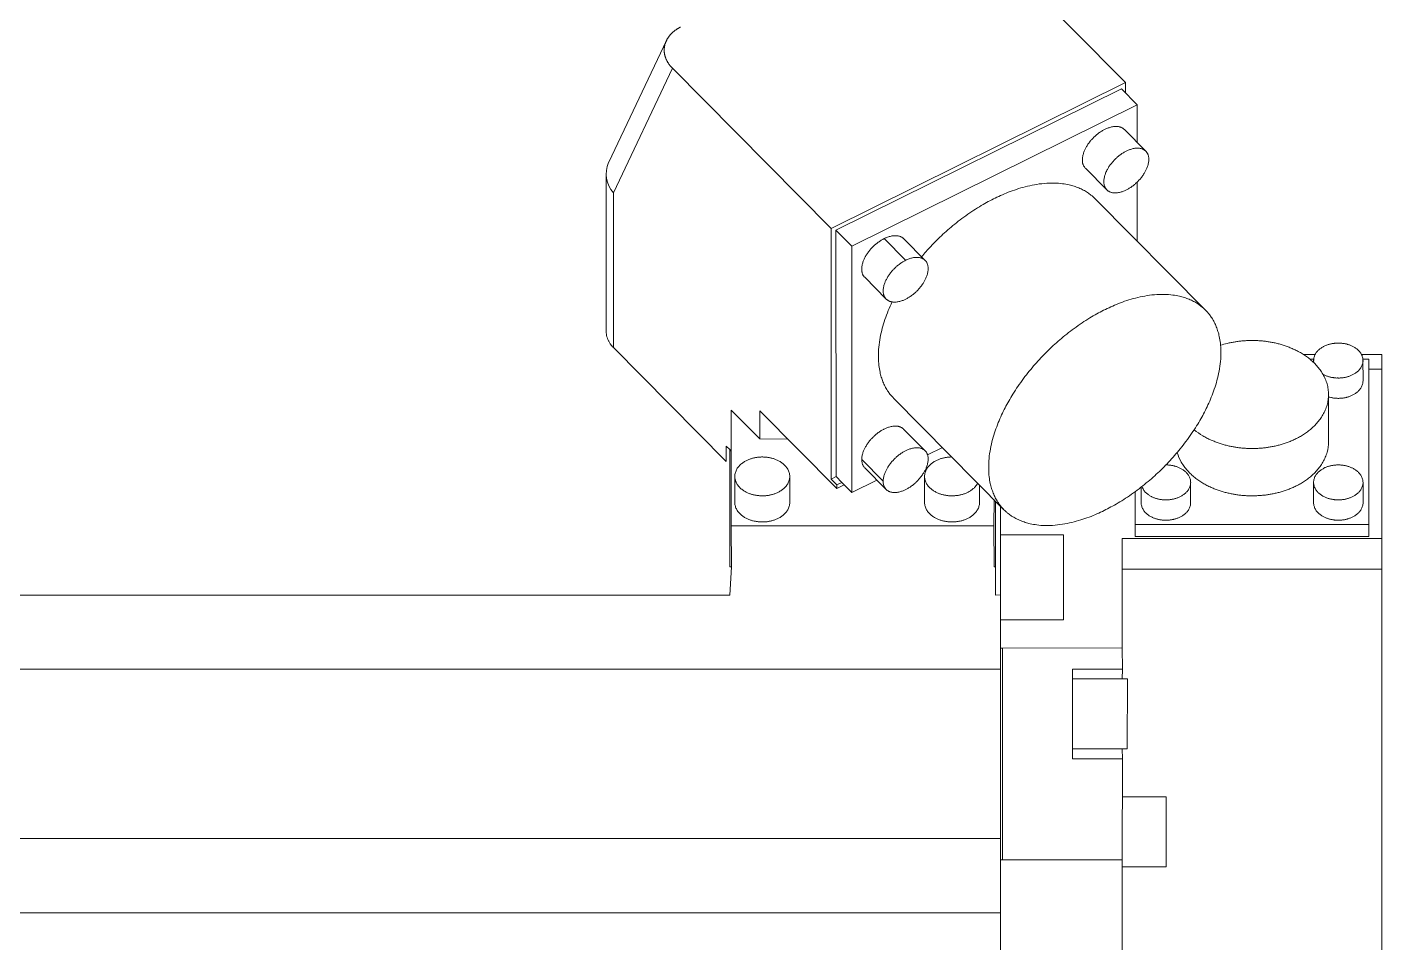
# Model space of a CAD drawing. Header units: millimetres. Extents: x 2179 to 48742, y 3478 to 161002.
# Drawn here: x 35116.9 to 35252.5, y 141661.6 to 141753.3 of the extents above; entities that cross this region are included whole.
import ezdxf

# ---------------------------------------------------------------- set-up
doc = ezdxf.new("R2010")
doc.units = ezdxf.units.MM
doc.layers.add('0-1', color=7, linetype='Continuous', lineweight=9)
doc.layers.add('2966-1_navrh dispozice stroju-HK_02_dwg-1', color=7, linetype='Continuous', lineweight=9, true_color=0x919191)

# ---------------------------------------------------------------- blocks, each defined once
blk = doc.blocks.new('2966-1_navrh dispozice stroju-HK_02_dwg-876232-1NP _ stroje')
at = {"layer": '0-1'}
for p, q in [((-59693.17, 57905.02), (-59693.77, 57904.02)), ((-59684.98, 57901.67), (-59689.04, 57904.11)), ((-59726.29, 57902.79), (-59728.96, 57869.99)), ((-59726.38, 57870.85), (-59723.78, 57902.65)), ((-59677.97, 57901.49), (-59679.72, 57902.54)), ((-59719.35, 57900.98), (-59722.32, 57900.26)), ((-59671.29, 57899.68), (-59673.92, 57901.26)), ((-59717.15, 57898.66), (-59712.06, 57895.6)), ((-59682.27, 57898.29), (-59680.52, 57897.24)), ((-59702.62, 57897.91), (-59717.87, 57894.19)), ((-59721.02, 57894.92), (-59718.05, 57895.64)), ((-59686.87, 57886.69), (-59688.61, 57887.74)), ((-59690.76, 57883.26), (-59689.42, 57882.45)), ((-59687.86, 57880.82), (-59690.68, 57882.51)), ((-59721.36, 57876.41), (-59724.33, 57875.69)), ((-59725.35, 57874.02), (-59722.38, 57874.74)), ((-59723.03, 57870.35), (-59720.06, 57871.07)), ((-59711.14, 57866.6), (-59695.89, 57870.31)), ((-59697.78, 57868.58), (-59699.28, 57869.49)), ((-59704.4, 57868.24), (-59704.54, 57866.58)), ((-59705.02, 57866.59), (-59707.99, 57865.86)), ((-59753.58, 57865.54), (-59746.11, 57854.32)), ((-59702.85, 57865.21), (-59700.61, 57863.87)), ((-59684.1, 57863.05), (-59684.21, 57862.87)), ((-59659.74, 57862.4), (-59665.93, 57852.12)), ((-59707.54, 57860.69), (-59704.57, 57861.41)), ((-59706.68, 57860.52), (-59703.71, 57861.25)), ((-59705, 57860.93), (-59705.23, 57858.14)), ((-59707.4, 57857.61), (-59707.45, 57857.06)), ((-59706.29, 57857.88), (-59706.35, 57857.07)), ((-59713.11, 57855.42), (-59714.56, 57853.02)), ((-59745.28, 57853.52), (-59731.73, 57845.38)), ((-59707.57, 57852.3), (-59709.81, 57853.64)), ((-59665.93, 57852.12), (-59666.03, 57851.95)), ((-59712.64, 57848.93), (-59710.4, 57847.58))]:
    blk.add_line(p, q, dxfattribs=at)
at = {"layer": '0-1', "flags": 128}
for points in [[(-59690.78, 57909), (-59689.72, 57910.76), (-59688.47, 57910.01)], [(-59688.43, 57907.77), (-59690.3, 57908.89), (-59689.99, 57909.4), (-59675.81, 57900.88)], [(-59689.14, 57908.89), (-59688.47, 57910.01), (-59673.92, 57901.26), (-59687.32, 57878.98), (-59677.93, 57873.33), (-59676.1, 57872.24), (-59675.27, 57871.74)], [(-59693.03, 57904.34), (-59692.84, 57904.66), (-59692.57, 57904.48)], [(-59725.39, 57902.25), (-59726.29, 57902.79), (-59748.22, 57897.44)], [(-59720.54, 57900.7), (-59723.78, 57902.65), (-59725.96, 57902.11), (-59728.56, 57870.32)], [(-59684.69, 57877.4), (-59671.29, 57899.68), (-59621.16, 57869.54), (-59634.55, 57847.26)], [(-59693.91, 57868.71), (-59690.67, 57874.11), (-59683.38, 57869.73), (-59686.63, 57864.33)], [(-59677.93, 57873.33), (-59684.1, 57863.05), (-59684.11, 57863.05), (-59665.93, 57852.12)], [(-59668.41, 57867.62), (-59670.99, 57863.33), (-59678.68, 57867.95), (-59676.1, 57872.24)], [(-59677.85, 57867.45), (-59675.01, 57872.17), (-59669.01, 57868.56), (-59671.85, 57863.84)], [(-59708.58, 57846.08), (-59718.52, 57852.05), (-59714.56, 57853.02), (-59716.98, 57854.48), (-59706.35, 57857.07), (-59706.66, 57857.25), (-59707.45, 57857.06), (-59728.96, 57869.99), (-59750.9, 57864.64), (-59743.25, 57853.15), (-59729.97, 57845.16), (-59714.36, 57848.97), (-59715.69, 57849.77), (-59715.21, 57849.89)], [(-59706.61, 57857.8), (-59707.4, 57857.61), (-59728.56, 57870.32), (-59726.38, 57870.85), (-59705.23, 57858.14), (-59706.61, 57857.8), (-59706.66, 57857.25)], [(-59691.44, 57866.64), (-59691.51, 57866.51), (-59695.03, 57868.62), (-59697.28, 57869.98)], [(-59697.08, 57870.03), (-59691.44, 57866.64), (-59689.01, 57865.18), (-59688.76, 57865.61), (-59696.39, 57870.19)], [(-59705.06, 57843.97), (-59708.58, 57846.08), (-59695.03, 57868.62)], [(-59665.14, 57865.65), (-59662.87, 57869.42), (-59656.87, 57865.81), (-59659.14, 57862.04)], [(-59632.7, 57831.91), (-59632.59, 57832.08), (-59626.41, 57842.37), (-59659.74, 57862.4), (-59668.41, 57867.62), (-59669.27, 57868.13)], [(-59667.85, 57853.04), (-59748.89, 57718.22), (-59763.43, 57726.97), (-59682.39, 57861.78), (-59688.76, 57865.61)], [(-59682.39, 57861.78), (-59667.85, 57853.04), (-59661.48, 57849.22), (-59609.97, 57818.25), (-59693.84, 57678.72), (-59688.81, 57675.69), (-59688.28, 57675.38), (-59694.47, 57665.09), (-59694.99, 57665.41), (-59701.31, 57669.21), (-59697.19, 57676.06), (-59704.8, 57680.64), (-59708.92, 57673.78), (-59756.57, 57702.42), (-59773.78, 57712.77), (-59780.1, 57716.56)], [(-59715, 57849.94), (-59715.21, 57849.89), (-59705.14, 57843.84), (-59705.06, 57843.97), (-59702.72, 57842.38), (-59772.63, 57726.08), (-59767.6, 57723.05), (-59773.78, 57712.77)], [(-59756.57, 57702.42), (-59750.39, 57712.71), (-59745.36, 57709.68), (-59661.48, 57849.22)]]:
    blk.add_lwpolyline(points, dxfattribs=at)
blk.add_lwpolyline([(-59686.83, 57880.2), (-59674.78, 57900.26), (-59675.81, 57900.88), (-59687.86, 57880.82)], close=True, dxfattribs=at)
at = {"layer": '0-1'}
blk.add_arc((-59743.81, 57855.9), 2.8, 215.224, 281.4578, dxfattribs=at)
for points, degree, knots in [([(-59691.07, 57904.68), (-59691, 57904.71), (-59690.9, 57904.78), (-59690.76, 57904.88), (-59690.65, 57904.97), (-59690.55, 57905.06), (-59690.45, 57905.16), (-59690.36, 57905.25), (-59690.28, 57905.35), (-59690.2, 57905.44), (-59690.12, 57905.54), (-59690.05, 57905.64), (-59689.99, 57905.75), (-59689.92, 57905.85), (-59689.86, 57905.96), (-59689.81, 57906.07), (-59689.75, 57906.18), (-59689.71, 57906.3), (-59689.66, 57906.42), (-59689.62, 57906.54), (-59689.58, 57906.67), (-59689.55, 57906.8), (-59689.52, 57906.94), (-59689.5, 57907.08), (-59689.49, 57907.23), (-59689.48, 57907.38), (-59689.49, 57907.54), (-59689.5, 57907.7), (-59689.53, 57907.86), (-59689.57, 57908.02), (-59689.63, 57908.18), (-59689.71, 57908.33), (-59689.8, 57908.48), (-59689.91, 57908.61), (-59690.03, 57908.73), (-59690.18, 57908.83), (-59690.33, 57908.9), (-59690.49, 57908.96), (-59690.66, 57909), (-59690.83, 57909.01), (-59691.01, 57909), (-59691.17, 57908.98), (-59691.33, 57908.94), (-59691.49, 57908.89), (-59691.64, 57908.83), (-59691.78, 57908.76), (-59691.91, 57908.68), (-59692.03, 57908.6), (-59692.15, 57908.52), (-59692.26, 57908.43), (-59692.36, 57908.34), (-59692.46, 57908.25), (-59692.55, 57908.15), (-59692.63, 57908.06), (-59692.71, 57907.96), (-59692.78, 57907.86), (-59692.86, 57907.76), (-59692.92, 57907.66), (-59692.99, 57907.55), (-59693.04, 57907.44), (-59693.1, 57907.33), (-59693.15, 57907.22), (-59693.2, 57907.1), (-59693.25, 57906.98), (-59693.29, 57906.86), (-59693.33, 57906.73), (-59693.36, 57906.6), (-59693.38, 57906.46), (-59693.41, 57906.32), (-59693.42, 57906.17), (-59693.42, 57906.02), (-59693.42, 57905.87), (-59693.4, 57905.71), (-59693.38, 57905.55), (-59693.33, 57905.38), (-59693.28, 57905.23), (-59693.2, 57905.07), (-59693.11, 57904.93), (-59692.96, 57904.75), (-59692.83, 57904.64), (-59692.73, 57904.58)], 3, [0, 0, 0, 0, 0.020157, 0.032513, 0.044541, 0.056264, 0.067712, 0.078918, 0.089916, 0.100743, 0.111436, 0.122034, 0.132573, 0.143094, 0.153634, 0.164232, 0.174925, 0.185752, 0.19675, 0.207955, 0.219403, 0.231127, 0.243155, 0.25551, 0.268212, 0.281266, 0.294672, 0.308412, 0.322457, 0.336764, 0.351281, 0.365951, 0.380718, 0.395536, 0.410376, 0.425223, 0.440069, 0.454909, 0.469727, 0.484494, 0.499164, 0.513681, 0.527989, 0.542034, 0.555773, 0.569179, 0.582233, 0.594935, 0.607291, 0.619318, 0.631042, 0.64249, 0.653696, 0.664694, 0.67552, 0.686214, 0.696811, 0.707351, 0.717872, 0.728412, 0.739009, 0.749702, 0.760529, 0.771527, 0.782733, 0.794181, 0.805904, 0.817932, 0.830288, 0.842989, 0.856044, 0.869449, 0.883189, 0.897234, 0.911542, 0.926059, 0.940729, 0.955495, 0.970314, 1, 1, 1, 1]), ([(-59688.84, 57903.98), (-59688.76, 57904.05), (-59688.66, 57904.16), (-59688.53, 57904.3), (-59688.45, 57904.39), (-59688.38, 57904.49), (-59688.31, 57904.6), (-59688.24, 57904.7), (-59688.18, 57904.8), (-59688.12, 57904.91), (-59688.06, 57905.02), (-59688.01, 57905.13), (-59687.96, 57905.25), (-59687.91, 57905.37), (-59687.87, 57905.49), (-59687.84, 57905.62), (-59687.8, 57905.75), (-59687.78, 57905.89), (-59687.76, 57906.03), (-59687.74, 57906.18), (-59687.74, 57906.33), (-59687.74, 57906.49), (-59687.76, 57906.65), (-59687.79, 57906.81), (-59687.83, 57906.97), (-59687.89, 57907.13), (-59687.96, 57907.28), (-59688.05, 57907.43), (-59688.2, 57907.6), (-59688.33, 57907.71), (-59688.43, 57907.77)], 3, [0, 0, 0, 0, 0.071222, 0.100718, 0.129755, 0.158434, 0.186856, 0.215124, 0.24334, 0.271608, 0.30003, 0.328709, 0.357746, 0.387242, 0.417295, 0.447999, 0.479441, 0.511699, 0.544837, 0.578902, 0.613914, 0.649866, 0.686716, 0.724385, 0.762757, 0.801692, 0.841036, 0.88064, 0.920383, 1, 1, 1, 1]), ([(-59692.95, 57890.76), (-59692.62, 57890.88), (-59692.15, 57891.09), (-59691.58, 57891.42), (-59691.2, 57891.67), (-59690.84, 57891.94), (-59690.5, 57892.21), (-59690.18, 57892.49), (-59689.89, 57892.77), (-59689.61, 57893.07), (-59689.35, 57893.36), (-59689.1, 57893.67), (-59688.87, 57893.97), (-59688.65, 57894.29), (-59688.45, 57894.6), (-59688.25, 57894.93), (-59688.07, 57895.26), (-59687.89, 57895.6), (-59687.73, 57895.95), (-59687.58, 57896.31), (-59687.44, 57896.68), (-59687.31, 57897.06), (-59687.2, 57897.46), (-59687.1, 57897.87), (-59687.02, 57898.29), (-59686.95, 57898.73), (-59686.91, 57899.19), (-59686.89, 57899.66), (-59686.91, 57900.14), (-59686.96, 57900.63), (-59687.04, 57901.13), (-59687.17, 57901.62), (-59687.35, 57902.11), (-59687.58, 57902.59), (-59687.87, 57903.04), (-59688.21, 57903.45), (-59688.6, 57903.81), (-59689.04, 57904.12), (-59689.51, 57904.36), (-59690.02, 57904.54), (-59690.54, 57904.64), (-59691.07, 57904.69), (-59691.6, 57904.67), (-59692.12, 57904.59), (-59692.62, 57904.48), (-59693.1, 57904.32), (-59693.55, 57904.13), (-59693.99, 57903.92), (-59694.39, 57903.68), (-59694.77, 57903.43), (-59695.13, 57903.17), (-59695.47, 57902.9), (-59695.78, 57902.62), (-59696.08, 57902.33), (-59696.36, 57902.04), (-59696.62, 57901.74), (-59696.87, 57901.44), (-59697.1, 57901.13), (-59697.32, 57900.82), (-59697.52, 57900.5), (-59697.72, 57900.18), (-59697.9, 57899.85), (-59698.08, 57899.51), (-59698.24, 57899.16), (-59698.39, 57898.8), (-59698.53, 57898.43), (-59698.69, 57897.96), (-59698.78, 57897.61), (-59698.83, 57897.39)], 3, [0, 0, 0, 0, 0.035264, 0.050865, 0.066043, 0.080809, 0.095182, 0.109192, 0.122872, 0.136263, 0.149406, 0.162344, 0.175123, 0.187787, 0.200382, 0.212955, 0.22555, 0.238214, 0.250993, 0.263931, 0.277074, 0.290465, 0.304146, 0.318155, 0.332529, 0.347294, 0.362472, 0.378073, 0.394092, 0.410512, 0.427296, 0.444393, 0.461742, 0.479272, 0.496919, 0.514627, 0.532361, 0.550103, 0.567844, 0.585578, 0.603287, 0.620933, 0.638463, 0.655812, 0.67291, 0.689694, 0.706113, 0.722133, 0.737733, 0.752911, 0.767677, 0.78205, 0.79606, 0.809741, 0.823132, 0.836274, 0.849213, 0.861991, 0.874655, 0.887251, 0.899823, 0.912418, 0.925082, 0.937861, 0.950799, 0.963942, 0.977333, 1, 1, 1, 1]), ([(-59692.73, 57904.58), (-59692.72, 57904.57), (-59692.7, 57904.56), (-59692.68, 57904.55), (-59692.66, 57904.54), (-59692.65, 57904.54), (-59692.63, 57904.53), (-59692.61, 57904.52), (-59692.6, 57904.51), (-59692.57, 57904.5), (-59692.56, 57904.49), (-59692.54, 57904.49)], 3, [0, 0, 0, 0, 0.181821, 0.272731, 0.363641, 0.454552, 0.545461, 0.636371, 0.72728, 0.818188, 1, 1, 1, 1]), ([(-59679.72, 57902.54), (-59679.77, 57902.56), (-59679.87, 57902.62), (-59680.03, 57902.67), (-59680.2, 57902.71), (-59680.37, 57902.72), (-59680.55, 57902.72), (-59680.71, 57902.69), (-59680.87, 57902.65), (-59681.03, 57902.6), (-59681.18, 57902.54), (-59681.32, 57902.47), (-59681.45, 57902.4), (-59681.57, 57902.32), (-59681.69, 57902.23), (-59681.8, 57902.14), (-59681.9, 57902.05), (-59681.99, 57901.96), (-59682.08, 57901.87), (-59682.17, 57901.77), (-59682.25, 57901.67), (-59682.32, 57901.57), (-59682.4, 57901.47), (-59682.46, 57901.37), (-59682.53, 57901.26), (-59682.58, 57901.16), (-59682.64, 57901.05), (-59682.69, 57900.93), (-59682.74, 57900.82), (-59682.79, 57900.7), (-59682.83, 57900.57), (-59682.87, 57900.44), (-59682.9, 57900.31), (-59682.92, 57900.17), (-59682.95, 57900.03), (-59682.96, 57899.89), (-59682.96, 57899.73), (-59682.96, 57899.58), (-59682.94, 57899.42), (-59682.92, 57899.26), (-59682.87, 57899.1), (-59682.82, 57898.94), (-59682.74, 57898.78), (-59682.65, 57898.64), (-59682.54, 57898.51), (-59682.41, 57898.39), (-59682.32, 57898.32), (-59682.27, 57898.29)], 3, [0.5, 0.5, 0.5, 0.5, 0.5129146, 0.525824, 0.5387148, 0.5515604, 0.5643215, 0.5769502, 0.5893964, 0.6016142, 0.6135665, 0.6252277, 0.636584, 0.6476329, 0.6583813, 0.6688442, 0.6790425, 0.6890013, 0.6987491, 0.7083162, 0.7177346, 0.7270366, 0.7362553, 0.745424, 0.754576, 0.7637447, 0.7729634, 0.7822654, 0.7916838, 0.8012509, 0.8109987, 0.8209575, 0.8311558, 0.8416187, 0.8523671, 0.863416, 0.8747723, 0.8864335, 0.8983858, 0.9106036, 0.9230498, 0.9356785, 0.9484396, 0.9612852, 0.974176, 0.9870854, 1, 1, 1, 1]), ([(-59682.27, 57898.29), (-59682.22, 57898.26), (-59682.12, 57898.21), (-59681.95, 57898.15), (-59681.78, 57898.12), (-59681.61, 57898.11), (-59681.44, 57898.11), (-59681.27, 57898.14), (-59681.11, 57898.17), (-59680.96, 57898.22), (-59680.81, 57898.29), (-59680.67, 57898.35), (-59680.54, 57898.43), (-59680.41, 57898.51), (-59680.3, 57898.6), (-59680.19, 57898.68), (-59680.09, 57898.78), (-59679.99, 57898.87), (-59679.9, 57898.96), (-59679.82, 57899.06), (-59679.74, 57899.16), (-59679.66, 57899.26), (-59679.59, 57899.36), (-59679.52, 57899.46), (-59679.46, 57899.56), (-59679.4, 57899.67), (-59679.35, 57899.78), (-59679.29, 57899.89), (-59679.24, 57900.01), (-59679.2, 57900.13), (-59679.16, 57900.25), (-59679.12, 57900.38), (-59679.09, 57900.52), (-59679.06, 57900.65), (-59679.04, 57900.79), (-59679.03, 57900.94), (-59679.02, 57901.09), (-59679.03, 57901.25), (-59679.04, 57901.41), (-59679.07, 57901.57), (-59679.11, 57901.73), (-59679.17, 57901.89), (-59679.25, 57902.04), (-59679.34, 57902.19), (-59679.45, 57902.32), (-59679.57, 57902.44), (-59679.67, 57902.51), (-59679.72, 57902.54)], 3, [0, 0, 0, 0, 0.0129146, 0.025824, 0.0387148, 0.0515604, 0.0643215, 0.0769502, 0.0893964, 0.1016142, 0.1135665, 0.1252277, 0.136584, 0.1476329, 0.1583813, 0.1688442, 0.1790425, 0.1890013, 0.1987491, 0.2083162, 0.2177346, 0.2270366, 0.2362553, 0.245424, 0.254576, 0.2637447, 0.2729634, 0.2822654, 0.2916838, 0.3012509, 0.3109987, 0.3209575, 0.3311558, 0.3416187, 0.3523671, 0.363416, 0.3747723, 0.3864335, 0.3983858, 0.4106036, 0.4230498, 0.4356785, 0.4484396, 0.4612852, 0.474176, 0.4870854, 0.5, 0.5, 0.5, 0.5]), ([(-59719.35, 57900.98), (-59719.37, 57900.98), (-59719.41, 57900.97), (-59719.47, 57900.95), (-59719.54, 57900.92), (-59719.62, 57900.88), (-59719.7, 57900.82), (-59719.78, 57900.76), (-59719.86, 57900.68), (-59719.94, 57900.59), (-59720.04, 57900.45), (-59720.12, 57900.29), (-59720.2, 57900.12), (-59720.26, 57899.94), (-59720.3, 57899.77), (-59720.33, 57899.61), (-59720.36, 57899.45), (-59720.37, 57899.29), (-59720.38, 57899.14), (-59720.38, 57898.98), (-59720.38, 57898.8), (-59720.37, 57898.62), (-59720.35, 57898.44), (-59720.32, 57898.27), (-59720.29, 57898.1), (-59720.25, 57897.94), (-59720.21, 57897.77), (-59720.16, 57897.61), (-59720.1, 57897.44), (-59720.04, 57897.27), (-59719.97, 57897.11), (-59719.89, 57896.95), (-59719.81, 57896.81), (-59719.73, 57896.67), (-59719.65, 57896.55), (-59719.56, 57896.41), (-59719.45, 57896.28), (-59719.33, 57896.15), (-59719.2, 57896.02), (-59719.05, 57895.9), (-59718.9, 57895.8), (-59718.76, 57895.73), (-59718.64, 57895.68), (-59718.53, 57895.65), (-59718.44, 57895.63), (-59718.34, 57895.62), (-59718.25, 57895.61), (-59718.17, 57895.62), (-59718.1, 57895.63), (-59718.07, 57895.64), (-59718.05, 57895.64)], 3, [0.5, 0.5, 0.5, 0.5, 0.5034576, 0.5080727, 0.5138547, 0.5208152, 0.5278097, 0.5348394, 0.541899, 0.5513324, 0.5630819, 0.5770406, 0.5907088, 0.6039618, 0.6167129, 0.6289154, 0.6405568, 0.6516503, 0.6622267, 0.673889, 0.6865478, 0.7001564, 0.7131453, 0.7256785, 0.7379131, 0.75, 0.7620869, 0.7743215, 0.7868547, 0.7998436, 0.8134522, 0.826111, 0.8377733, 0.8483497, 0.8594432, 0.8710846, 0.8832871, 0.8960382, 0.9092912, 0.9229594, 0.9369181, 0.9486676, 0.958101, 0.9651606, 0.9721903, 0.9791848, 0.9861453, 0.9919273, 0.9965424, 1, 1, 1, 1]), ([(-59718.05, 57895.64), (-59718.04, 57895.65), (-59718, 57895.66), (-59717.94, 57895.68), (-59717.87, 57895.71), (-59717.78, 57895.75), (-59717.7, 57895.8), (-59717.63, 57895.87), (-59717.55, 57895.94), (-59717.46, 57896.04), (-59717.37, 57896.17), (-59717.28, 57896.33), (-59717.21, 57896.51), (-59717.15, 57896.68), (-59717.1, 57896.85), (-59717.07, 57897.02), (-59717.05, 57897.18), (-59717.03, 57897.33), (-59717.03, 57897.49), (-59717.02, 57897.65), (-59717.03, 57897.82), (-59717.04, 57898.01), (-59717.06, 57898.19), (-59717.09, 57898.36), (-59717.12, 57898.53), (-59717.15, 57898.69), (-59717.2, 57898.85), (-59717.25, 57899.02), (-59717.3, 57899.18), (-59717.37, 57899.35), (-59717.44, 57899.52), (-59717.52, 57899.68), (-59717.59, 57899.82), (-59717.67, 57899.95), (-59717.76, 57900.08), (-59717.85, 57900.21), (-59717.96, 57900.35), (-59718.07, 57900.48), (-59718.21, 57900.6), (-59718.35, 57900.72), (-59718.5, 57900.83), (-59718.65, 57900.9), (-59718.77, 57900.95), (-59718.88, 57900.98), (-59718.97, 57901), (-59719.07, 57901.01), (-59719.16, 57901.01), (-59719.24, 57901.01), (-59719.3, 57901), (-59719.34, 57900.99), (-59719.35, 57900.98)], 3, [0, 0, 0, 0, 0.0034576, 0.0080727, 0.0138547, 0.0208152, 0.0278097, 0.0348394, 0.041899, 0.0513324, 0.0630819, 0.0770406, 0.0907088, 0.1039618, 0.1167129, 0.1289154, 0.1405568, 0.1516503, 0.1622267, 0.173889, 0.1865478, 0.2001564, 0.2131453, 0.2256785, 0.2379131, 0.25, 0.2620869, 0.2743215, 0.2868547, 0.2998436, 0.3134522, 0.326111, 0.3377733, 0.3483497, 0.3594432, 0.3710846, 0.3832871, 0.3960382, 0.4092912, 0.4229594, 0.4369181, 0.4486676, 0.458101, 0.4651606, 0.4721903, 0.4791848, 0.4861453, 0.4919273, 0.4965424, 0.5, 0.5, 0.5, 0.5]), ([(-59691.87, 57888.13), (-59691.53, 57888.04), (-59691.01, 57887.97), (-59690.31, 57888), (-59689.79, 57888.07), (-59689.29, 57888.19), (-59688.81, 57888.34), (-59688.36, 57888.53), (-59687.92, 57888.75), (-59687.52, 57888.98), (-59687.13, 57889.23), (-59686.78, 57889.49), (-59686.44, 57889.77), (-59686.12, 57890.05), (-59685.83, 57890.33), (-59685.55, 57890.63), (-59685.29, 57890.92), (-59685.04, 57891.23), (-59684.81, 57891.53), (-59684.59, 57891.84), (-59684.39, 57892.16), (-59684.19, 57892.49), (-59684.01, 57892.82), (-59683.83, 57893.16), (-59683.67, 57893.51), (-59683.52, 57893.87), (-59683.38, 57894.24), (-59683.25, 57894.62), (-59683.14, 57895.02), (-59683.04, 57895.43), (-59682.96, 57895.85), (-59682.89, 57896.29), (-59682.85, 57896.75), (-59682.83, 57897.21), (-59682.85, 57897.7), (-59682.9, 57898.19), (-59682.98, 57898.69), (-59683.11, 57899.18), (-59683.29, 57899.67), (-59683.52, 57900.15), (-59683.81, 57900.6), (-59684.26, 57901.15), (-59684.68, 57901.49), (-59684.98, 57901.67)], 3, [0, 0, 0, 0, 0.053614, 0.080545, 0.107196, 0.133463, 0.159247, 0.184471, 0.209081, 0.233048, 0.256365, 0.279049, 0.301129, 0.322652, 0.343669, 0.364241, 0.384431, 0.404308, 0.423939, 0.443394, 0.462743, 0.482058, 0.501407, 0.520862, 0.540493, 0.56037, 0.58056, 0.601132, 0.622149, 0.643672, 0.665752, 0.688436, 0.711753, 0.73572, 0.760329, 0.785554, 0.811338, 0.837604, 0.864256, 0.891187, 0.918296, 0.945501, 1, 1, 1, 1]), ([(-59680.52, 57897.24), (-59680.42, 57897.18), (-59680.26, 57897.12), (-59680.04, 57897.07), (-59679.87, 57897.06), (-59679.7, 57897.06), (-59679.53, 57897.09), (-59679.37, 57897.12), (-59679.21, 57897.18), (-59679.06, 57897.24), (-59678.92, 57897.31), (-59678.79, 57897.38), (-59678.67, 57897.46), (-59678.55, 57897.55), (-59678.44, 57897.64), (-59678.34, 57897.73), (-59678.25, 57897.82), (-59678.16, 57897.91), (-59678.07, 57898.01), (-59677.99, 57898.11), (-59677.92, 57898.21), (-59677.85, 57898.31), (-59677.78, 57898.41), (-59677.72, 57898.52), (-59677.66, 57898.62), (-59677.6, 57898.73), (-59677.55, 57898.85), (-59677.5, 57898.96), (-59677.45, 57899.08), (-59677.41, 57899.21), (-59677.38, 57899.33), (-59677.34, 57899.47), (-59677.32, 57899.6), (-59677.3, 57899.75), (-59677.28, 57899.89), (-59677.28, 57900.04), (-59677.28, 57900.2), (-59677.3, 57900.36), (-59677.33, 57900.52), (-59677.37, 57900.68), (-59677.43, 57900.84), (-59677.5, 57900.99), (-59677.59, 57901.14), (-59677.74, 57901.32), (-59677.87, 57901.43), (-59677.97, 57901.49)], 3, [0, 0, 0, 0, 0.051648, 0.07743, 0.103121, 0.128643, 0.1539, 0.178793, 0.203228, 0.227133, 0.250455, 0.273168, 0.295266, 0.316763, 0.337688, 0.358085, 0.378003, 0.397498, 0.416632, 0.435469, 0.454073, 0.472511, 0.490848, 0.509152, 0.527489, 0.545927, 0.564531, 0.583368, 0.602502, 0.621997, 0.641915, 0.662312, 0.683237, 0.704734, 0.726832, 0.749545, 0.772867, 0.796772, 0.821207, 0.8461, 0.871357, 0.896879, 0.92257, 0.948352, 1, 1, 1, 1]), ([(-59722.32, 57900.26), (-59722.36, 57900.25), (-59722.42, 57900.23), (-59722.51, 57900.19), (-59722.59, 57900.15), (-59722.67, 57900.1), (-59722.75, 57900.04), (-59722.83, 57899.96), (-59722.91, 57899.86), (-59723.01, 57899.73), (-59723.09, 57899.57), (-59723.17, 57899.39), (-59723.23, 57899.22), (-59723.27, 57899.05), (-59723.3, 57898.88), (-59723.33, 57898.72), (-59723.34, 57898.57), (-59723.35, 57898.41), (-59723.35, 57898.25), (-59723.35, 57898.08), (-59723.34, 57897.9), (-59723.32, 57897.72), (-59723.29, 57897.54), (-59723.26, 57897.38), (-59723.22, 57897.21), (-59723.18, 57897.05), (-59723.13, 57896.88), (-59723.07, 57896.72), (-59723.01, 57896.55), (-59722.94, 57896.38), (-59722.86, 57896.23), (-59722.78, 57896.08), (-59722.7, 57895.95), (-59722.62, 57895.82), (-59722.53, 57895.69), (-59722.42, 57895.56), (-59722.3, 57895.43), (-59722.17, 57895.3), (-59722.02, 57895.18), (-59721.87, 57895.08), (-59721.73, 57895), (-59721.61, 57894.95), (-59721.5, 57894.92), (-59721.41, 57894.9), (-59721.31, 57894.89), (-59721.22, 57894.89), (-59721.12, 57894.9), (-59721.06, 57894.91), (-59721.02, 57894.92)], 3, [0, 0, 0, 0, 0.016145, 0.02771, 0.04163, 0.055619, 0.069679, 0.083798, 0.102665, 0.126164, 0.154081, 0.181418, 0.207924, 0.233426, 0.257831, 0.281114, 0.303301, 0.324454, 0.347778, 0.373096, 0.400313, 0.426291, 0.451358, 0.475827, 0.500001, 0.524174, 0.548644, 0.57371, 0.599688, 0.626905, 0.652223, 0.675547, 0.6967, 0.718887, 0.74217, 0.766575, 0.792077, 0.818583, 0.84592, 0.873837, 0.897336, 0.916203, 0.930322, 0.944382, 0.958371, 0.972292, 0.983856, 1, 1, 1, 1]), ([(-59702.62, 57897.91), (-59702.7, 57897.89), (-59702.89, 57897.83), (-59703.2, 57897.73), (-59703.59, 57897.57), (-59704, 57897.34), (-59704.42, 57897.06), (-59704.81, 57896.74), (-59705.22, 57896.35), (-59705.66, 57895.84), (-59706.14, 57895.15), (-59706.6, 57894.33), (-59706.99, 57893.43), (-59707.29, 57892.53), (-59707.52, 57891.65), (-59707.69, 57890.79), (-59707.8, 57889.96), (-59707.88, 57889.17), (-59707.92, 57888.37), (-59707.94, 57887.54), (-59707.91, 57886.63), (-59707.85, 57885.7), (-59707.74, 57884.77), (-59707.61, 57883.87), (-59707.45, 57883.01), (-59707.25, 57882.16), (-59707.03, 57881.32), (-59706.78, 57880.47), (-59706.49, 57879.62), (-59706.15, 57878.75), (-59705.78, 57877.89), (-59705.38, 57877.07), (-59704.99, 57876.34), (-59704.58, 57875.65), (-59704.15, 57874.98), (-59703.66, 57874.3), (-59703.12, 57873.62), (-59702.51, 57872.94), (-59701.83, 57872.28), (-59701.07, 57871.66), (-59700.28, 57871.14), (-59699.54, 57870.75), (-59698.91, 57870.5), (-59698.37, 57870.34), (-59697.88, 57870.24), (-59697.38, 57870.18), (-59696.9, 57870.17), (-59696.49, 57870.2), (-59696.16, 57870.25), (-59695.97, 57870.29), (-59695.89, 57870.31)], 3, [0.5, 0.5, 0.5, 0.5, 0.5034576, 0.5080727, 0.5138547, 0.5208152, 0.5278097, 0.5348394, 0.541899, 0.5513324, 0.5630819, 0.5770406, 0.5907088, 0.6039618, 0.6167129, 0.6289154, 0.6405568, 0.6516503, 0.6622267, 0.673889, 0.6865478, 0.7001564, 0.7131453, 0.7256785, 0.7379131, 0.75, 0.7620869, 0.7743215, 0.7868547, 0.7998436, 0.8134522, 0.826111, 0.8377733, 0.8483497, 0.8594432, 0.8710846, 0.8832871, 0.8960382, 0.9092912, 0.9229594, 0.9369181, 0.9486676, 0.958101, 0.9651606, 0.9721903, 0.9791848, 0.9861453, 0.9919273, 0.9965424, 1, 1, 1, 1]), ([(-59695.89, 57870.31), (-59695.81, 57870.33), (-59695.63, 57870.38), (-59695.31, 57870.49), (-59694.93, 57870.65), (-59694.52, 57870.88), (-59694.1, 57871.16), (-59693.71, 57871.48), (-59693.3, 57871.87), (-59692.86, 57872.38), (-59692.37, 57873.06), (-59691.92, 57873.89), (-59691.53, 57874.79), (-59691.23, 57875.69), (-59691, 57876.57), (-59690.83, 57877.43), (-59690.71, 57878.26), (-59690.64, 57879.05), (-59690.6, 57879.85), (-59690.58, 57880.68), (-59690.61, 57881.59), (-59690.67, 57882.52), (-59690.78, 57883.45), (-59690.91, 57884.35), (-59691.07, 57885.21), (-59691.26, 57886.06), (-59691.48, 57886.9), (-59691.74, 57887.75), (-59692.03, 57888.6), (-59692.37, 57889.47), (-59692.74, 57890.33), (-59693.14, 57891.15), (-59693.53, 57891.88), (-59693.94, 57892.57), (-59694.37, 57893.24), (-59694.85, 57893.92), (-59695.4, 57894.6), (-59696.01, 57895.28), (-59696.69, 57895.94), (-59697.45, 57896.56), (-59698.23, 57897.08), (-59698.98, 57897.47), (-59699.61, 57897.72), (-59700.15, 57897.88), (-59700.64, 57897.98), (-59701.14, 57898.04), (-59701.61, 57898.05), (-59702.03, 57898.02), (-59702.36, 57897.97), (-59702.54, 57897.92), (-59702.62, 57897.91)], 3, [0, 0, 0, 0, 0.0034576, 0.0080727, 0.0138547, 0.0208152, 0.0278097, 0.0348394, 0.041899, 0.0513324, 0.0630819, 0.0770406, 0.0907088, 0.1039618, 0.1167129, 0.1289154, 0.1405568, 0.1516503, 0.1622267, 0.173889, 0.1865478, 0.2001564, 0.2131453, 0.2256785, 0.2379131, 0.25, 0.2620869, 0.2743215, 0.2868547, 0.2998436, 0.3134522, 0.326111, 0.3377733, 0.3483497, 0.3594432, 0.3710846, 0.3832871, 0.3960382, 0.4092912, 0.4229594, 0.4369181, 0.4486676, 0.458101, 0.4651606, 0.4721903, 0.4791848, 0.4861453, 0.4919273, 0.4965424, 0.5, 0.5, 0.5, 0.5]), ([(-59717.87, 57894.19), (-59718.06, 57894.14), (-59718.37, 57894.04), (-59718.83, 57893.85), (-59719.25, 57893.62), (-59719.66, 57893.34), (-59720.06, 57893.03), (-59720.46, 57892.64), (-59720.91, 57892.12), (-59721.39, 57891.44), (-59721.84, 57890.61), (-59722.23, 57889.71), (-59722.53, 57888.81), (-59722.76, 57887.93), (-59722.93, 57887.07), (-59723.05, 57886.24), (-59723.12, 57885.45), (-59723.17, 57884.65), (-59723.18, 57883.82), (-59723.16, 57882.91), (-59723.09, 57881.98), (-59722.99, 57881.05), (-59722.85, 57880.16), (-59722.69, 57879.29), (-59722.5, 57878.44), (-59722.24, 57877.44), (-59722.01, 57876.73), (-59721.86, 57876.29)], 3, [0, 0, 0, 0, 0.028702, 0.049259, 0.074007, 0.098875, 0.123869, 0.148969, 0.182508, 0.224283, 0.273912, 0.322508, 0.369628, 0.414964, 0.458349, 0.499739, 0.539181, 0.576785, 0.618249, 0.663257, 0.711641, 0.757822, 0.802383, 0.845882, 0.888856, 0.93183, 1, 1, 1, 1]), ([(-59690.77, 57883.35), (-59690.68, 57883.33), (-59690.54, 57883.31), (-59690.33, 57883.32), (-59690.17, 57883.34), (-59690, 57883.38), (-59689.85, 57883.43), (-59689.7, 57883.49), (-59689.56, 57883.56), (-59689.43, 57883.64), (-59689.31, 57883.72), (-59689.19, 57883.8), (-59689.08, 57883.89), (-59688.98, 57883.98), (-59688.88, 57884.07), (-59688.79, 57884.17), (-59688.71, 57884.27), (-59688.63, 57884.36), (-59688.55, 57884.46), (-59688.48, 57884.56), (-59688.42, 57884.67), (-59688.35, 57884.77), (-59688.29, 57884.88), (-59688.24, 57884.99), (-59688.19, 57885.1), (-59688.14, 57885.22), (-59688.09, 57885.34), (-59688.05, 57885.46), (-59688.01, 57885.59), (-59687.98, 57885.72), (-59687.95, 57885.86), (-59687.93, 57886), (-59687.92, 57886.15), (-59687.92, 57886.3), (-59687.92, 57886.46), (-59687.94, 57886.62), (-59687.96, 57886.78), (-59688.01, 57886.94), (-59688.06, 57887.1), (-59688.14, 57887.25), (-59688.23, 57887.39), (-59688.34, 57887.53), (-59688.47, 57887.65), (-59688.61, 57887.75), (-59688.76, 57887.82), (-59688.93, 57887.88), (-59689.1, 57887.92), (-59689.27, 57887.93), (-59689.44, 57887.92), (-59689.6, 57887.9), (-59689.77, 57887.86), (-59689.92, 57887.81), (-59690.07, 57887.75), (-59690.21, 57887.68), (-59690.34, 57887.6), (-59690.46, 57887.52), (-59690.58, 57887.44), (-59690.69, 57887.35), (-59690.79, 57887.26), (-59690.89, 57887.17), (-59690.98, 57887.07), (-59691.06, 57886.98), (-59691.14, 57886.88), (-59691.22, 57886.78), (-59691.3, 57886.66), (-59691.35, 57886.57), (-59691.39, 57886.52)], 3, [0, 0, 0, 0, 0.027624, 0.045389, 0.06297, 0.080296, 0.097304, 0.113943, 0.130177, 0.145986, 0.161367, 0.17633, 0.190896, 0.205093, 0.218956, 0.232526, 0.245845, 0.258956, 0.271905, 0.284739, 0.297503, 0.310243, 0.323007, 0.33584, 0.34879, 0.361901, 0.37522, 0.388789, 0.402653, 0.41685, 0.431416, 0.446379, 0.46176, 0.477569, 0.493803, 0.510441, 0.52745, 0.544776, 0.562357, 0.580122, 0.598004, 0.615949, 0.63392, 0.651899, 0.669877, 0.687849, 0.705794, 0.723676, 0.741441, 0.759022, 0.776348, 0.793356, 0.809995, 0.826229, 0.842038, 0.857419, 0.872382, 0.886948, 0.901145, 0.915008, 0.928578, 0.941897, 0.955008, 0.967958, 0.980791, 1, 1, 1, 1]), ([(-59689.42, 57882.45), (-59689.32, 57882.39), (-59689.16, 57882.32), (-59688.93, 57882.28), (-59688.76, 57882.26), (-59688.59, 57882.27), (-59688.42, 57882.29), (-59688.26, 57882.33), (-59688.1, 57882.38), (-59687.96, 57882.44), (-59687.82, 57882.51), (-59687.68, 57882.59), (-59687.56, 57882.67), (-59687.45, 57882.75), (-59687.34, 57882.84), (-59687.23, 57882.93), (-59687.14, 57883.03), (-59687.05, 57883.12), (-59686.96, 57883.22), (-59686.88, 57883.31), (-59686.81, 57883.41), (-59686.74, 57883.51), (-59686.67, 57883.62), (-59686.61, 57883.72), (-59686.55, 57883.83), (-59686.49, 57883.94), (-59686.44, 57884.05), (-59686.39, 57884.17), (-59686.35, 57884.29), (-59686.31, 57884.41), (-59686.27, 57884.54), (-59686.24, 57884.67), (-59686.21, 57884.81), (-59686.19, 57884.95), (-59686.18, 57885.1), (-59686.17, 57885.25), (-59686.17, 57885.41), (-59686.19, 57885.57), (-59686.22, 57885.73), (-59686.26, 57885.89), (-59686.32, 57886.05), (-59686.39, 57886.2), (-59686.48, 57886.35), (-59686.63, 57886.52), (-59686.77, 57886.63), (-59686.87, 57886.69)], 3, [0, 0, 0, 0, 0.051648, 0.07743, 0.103121, 0.128643, 0.1539, 0.178793, 0.203228, 0.227133, 0.250455, 0.273168, 0.295266, 0.316763, 0.337688, 0.358085, 0.378003, 0.397498, 0.416632, 0.435469, 0.454073, 0.472511, 0.490848, 0.509152, 0.527489, 0.545927, 0.564531, 0.583368, 0.602502, 0.621997, 0.641915, 0.662312, 0.683237, 0.704734, 0.726832, 0.749545, 0.772867, 0.796772, 0.821207, 0.8461, 0.871357, 0.896879, 0.92257, 0.948352, 1, 1, 1, 1]), ([(-59724.33, 57875.69), (-59724.37, 57875.68), (-59724.43, 57875.66), (-59724.52, 57875.62), (-59724.6, 57875.58), (-59724.68, 57875.53), (-59724.76, 57875.47), (-59724.83, 57875.39), (-59724.92, 57875.29), (-59725.01, 57875.16), (-59725.1, 57875), (-59725.18, 57874.82), (-59725.23, 57874.65), (-59725.28, 57874.48), (-59725.32, 57874.27), (-59725.34, 57874.12), (-59725.35, 57874.02)], 3, [0, 0, 0, 0, 0.053864, 0.092444, 0.138887, 0.185557, 0.232462, 0.279567, 0.34251, 0.420908, 0.514046, 0.605245, 0.693674, 0.778755, 0.860175, 1, 1, 1, 1]), ([(-59719.04, 57872.74), (-59719.03, 57872.85), (-59719.03, 57873.02), (-59719.03, 57873.25), (-59719.05, 57873.44), (-59719.07, 57873.62), (-59719.09, 57873.79), (-59719.12, 57873.96), (-59719.16, 57874.12), (-59719.2, 57874.28), (-59719.25, 57874.45), (-59719.31, 57874.61), (-59719.38, 57874.78), (-59719.45, 57874.95), (-59719.52, 57875.11), (-59719.6, 57875.25), (-59719.68, 57875.38), (-59719.76, 57875.51), (-59719.86, 57875.64), (-59719.96, 57875.77), (-59720.08, 57875.91), (-59720.21, 57876.03), (-59720.36, 57876.15), (-59720.51, 57876.26), (-59720.66, 57876.33), (-59720.78, 57876.38), (-59720.88, 57876.41), (-59720.98, 57876.43), (-59721.07, 57876.44), (-59721.17, 57876.44), (-59721.25, 57876.44), (-59721.31, 57876.43), (-59721.36, 57876.41), (-59721.41, 57876.4), (-59721.47, 57876.38), (-59721.55, 57876.35), (-59721.63, 57876.31), (-59721.71, 57876.25), (-59721.79, 57876.19), (-59721.86, 57876.11), (-59721.95, 57876.02), (-59722.04, 57875.88), (-59722.13, 57875.72), (-59722.21, 57875.55), (-59722.26, 57875.37), (-59722.31, 57875.2), (-59722.35, 57874.99), (-59722.37, 57874.84), (-59722.38, 57874.74)], 3, [0, 0, 0, 0, 0.048036, 0.073353, 0.10057, 0.126548, 0.151615, 0.176084, 0.200258, 0.224431, 0.2489, 0.273967, 0.299945, 0.327162, 0.35248, 0.375804, 0.396957, 0.419144, 0.442427, 0.466832, 0.492334, 0.51884, 0.546176, 0.574094, 0.597593, 0.61646, 0.630579, 0.644638, 0.658627, 0.672548, 0.684112, 0.693342, 0.700258, 0.707173, 0.716403, 0.727967, 0.741888, 0.755877, 0.769936, 0.784056, 0.802922, 0.826422, 0.854339, 0.881675, 0.908181, 0.933683, 0.958088, 1, 1, 1, 1]), ([(-59725.35, 57874.02), (-59725.36, 57873.91), (-59725.36, 57873.74), (-59725.36, 57873.51), (-59725.34, 57873.33), (-59725.32, 57873.15), (-59725.3, 57872.97), (-59725.27, 57872.8), (-59725.23, 57872.64), (-59725.19, 57872.48), (-59725.14, 57872.31), (-59725.08, 57872.15), (-59725.01, 57871.98), (-59724.94, 57871.81), (-59724.87, 57871.66), (-59724.79, 57871.51), (-59724.71, 57871.38), (-59724.63, 57871.25), (-59724.53, 57871.12), (-59724.43, 57870.99), (-59724.31, 57870.85), (-59724.18, 57870.73), (-59724.03, 57870.61), (-59723.88, 57870.51), (-59723.73, 57870.43), (-59723.61, 57870.38), (-59723.51, 57870.35), (-59723.41, 57870.33), (-59723.32, 57870.32), (-59723.22, 57870.32), (-59723.13, 57870.33), (-59723.06, 57870.34), (-59723.03, 57870.35)], 3, [0, 0, 0, 0, 0.068597, 0.104752, 0.143619, 0.180716, 0.216513, 0.251456, 0.285977, 0.320498, 0.355441, 0.391237, 0.428335, 0.467202, 0.503357, 0.536666, 0.566873, 0.598557, 0.631806, 0.666657, 0.703076, 0.740927, 0.779965, 0.819832, 0.85339, 0.880333, 0.900495, 0.920573, 0.94055, 0.96043, 0.976944, 1, 1, 1, 1]), ([(-59722.38, 57874.74), (-59722.39, 57874.63), (-59722.39, 57874.46), (-59722.39, 57874.23), (-59722.37, 57874.05), (-59722.35, 57873.87), (-59722.33, 57873.7), (-59722.3, 57873.53), (-59722.26, 57873.36), (-59722.22, 57873.2), (-59722.17, 57873.04), (-59722.11, 57872.87), (-59722.04, 57872.7), (-59721.97, 57872.54), (-59721.9, 57872.38), (-59721.82, 57872.24), (-59721.74, 57872.1), (-59721.66, 57871.97), (-59721.56, 57871.84), (-59721.46, 57871.71), (-59721.34, 57871.58), (-59721.21, 57871.45), (-59721.06, 57871.33), (-59720.91, 57871.23), (-59720.76, 57871.15), (-59720.64, 57871.11), (-59720.54, 57871.08), (-59720.44, 57871.06), (-59720.35, 57871.05), (-59720.25, 57871.04), (-59720.17, 57871.05), (-59720.11, 57871.06), (-59720.06, 57871.07), (-59720.01, 57871.08), (-59719.95, 57871.11), (-59719.87, 57871.14), (-59719.79, 57871.18), (-59719.71, 57871.23), (-59719.63, 57871.3), (-59719.56, 57871.37), (-59719.47, 57871.47), (-59719.38, 57871.6), (-59719.29, 57871.76), (-59719.21, 57871.94), (-59719.16, 57872.11), (-59719.11, 57872.28), (-59719.07, 57872.49), (-59719.05, 57872.64), (-59719.04, 57872.74)], 3, [0, 0, 0, 0, 0.048036, 0.073353, 0.10057, 0.126548, 0.151615, 0.176084, 0.200258, 0.224431, 0.2489, 0.273967, 0.299945, 0.327162, 0.35248, 0.375804, 0.396957, 0.419144, 0.442427, 0.466832, 0.492334, 0.51884, 0.546176, 0.574094, 0.597593, 0.61646, 0.630579, 0.644638, 0.658627, 0.672548, 0.684112, 0.693342, 0.700258, 0.707173, 0.716403, 0.727967, 0.741888, 0.755877, 0.769936, 0.784056, 0.802922, 0.826422, 0.854339, 0.881675, 0.908181, 0.933683, 0.958088, 1, 1, 1, 1]), ([(-59719.5, 57871.43), (-59719.15, 57870.91), (-59718.59, 57870.15), (-59717.75, 57869.22), (-59717.07, 57868.56), (-59716.31, 57867.94), (-59715.53, 57867.42), (-59714.78, 57867.03), (-59714.15, 57866.78), (-59713.61, 57866.62), (-59713.12, 57866.52), (-59712.62, 57866.46), (-59712.15, 57866.45), (-59711.65, 57866.49), (-59711.33, 57866.55), (-59711.14, 57866.6)], 3, [0, 0, 0, 0, 0.184999, 0.27404, 0.366584, 0.462028, 0.559501, 0.641547, 0.70742, 0.756717, 0.805805, 0.854647, 0.903252, 0.943627, 1, 1, 1, 1]), ([(-59703.12, 57868.55), (-59703.17, 57868.46), (-59703.24, 57868.33), (-59703.32, 57868.15), (-59703.38, 57868.02), (-59703.43, 57867.89), (-59703.48, 57867.75), (-59703.52, 57867.61), (-59703.55, 57867.46), (-59703.58, 57867.31), (-59703.6, 57867.15), (-59703.62, 57866.98), (-59703.63, 57866.82), (-59703.62, 57866.64), (-59703.6, 57866.47), (-59703.57, 57866.29), (-59703.53, 57866.11), (-59703.46, 57865.93), (-59703.38, 57865.76), (-59703.28, 57865.6), (-59703.11, 57865.4), (-59702.96, 57865.28), (-59702.85, 57865.21)], 3, [0, 0, 0, 0, 0.085836, 0.12329, 0.161213, 0.199736, 0.238985, 0.279084, 0.320148, 0.362277, 0.405555, 0.450044, 0.49577, 0.542724, 0.59085, 0.640045, 0.69016, 0.741009, 0.792392, 0.844115, 0.896019, 1, 1, 1, 1]), ([(-59702.85, 57865.21), (-59702.74, 57865.15), (-59702.56, 57865.07), (-59702.31, 57865.02), (-59702.12, 57865.01), (-59701.93, 57865.01), (-59701.75, 57865.04), (-59701.57, 57865.08), (-59701.4, 57865.14), (-59701.23, 57865.21), (-59701.08, 57865.28), (-59700.93, 57865.37), (-59700.79, 57865.46), (-59700.66, 57865.55), (-59700.54, 57865.65), (-59700.43, 57865.75), (-59700.32, 57865.85), (-59700.22, 57865.96), (-59700.13, 57866.07), (-59700.04, 57866.17), (-59699.96, 57866.28), (-59699.88, 57866.4), (-59699.8, 57866.51), (-59699.73, 57866.63), (-59699.67, 57866.75), (-59699.61, 57866.87), (-59699.55, 57867), (-59699.49, 57867.12), (-59699.44, 57867.26), (-59699.4, 57867.39), (-59699.36, 57867.54), (-59699.32, 57867.68), (-59699.29, 57867.84), (-59699.27, 57868), (-59699.25, 57868.16), (-59699.25, 57868.33), (-59699.25, 57868.5), (-59699.27, 57868.68), (-59699.3, 57868.86), (-59699.37, 57869.11), (-59699.45, 57869.3), (-59699.53, 57869.43)], 3, [0, 0, 0, 0, 0.057107, 0.085613, 0.114019, 0.142239, 0.170166, 0.197689, 0.224707, 0.251138, 0.276925, 0.302038, 0.326471, 0.35024, 0.373378, 0.39593, 0.417952, 0.439509, 0.460665, 0.481493, 0.502063, 0.522449, 0.542724, 0.562963, 0.583238, 0.603624, 0.624194, 0.645022, 0.666178, 0.687734, 0.709757, 0.732309, 0.755447, 0.779215, 0.803649, 0.828762, 0.854549, 0.88098, 0.907998, 0.935521, 1, 1, 1, 1]), ([(-59700.61, 57863.87), (-59700.5, 57863.8), (-59700.32, 57863.73), (-59700.07, 57863.67), (-59699.88, 57863.66), (-59699.69, 57863.67), (-59699.51, 57863.69), (-59699.33, 57863.73), (-59699.15, 57863.79), (-59698.99, 57863.86), (-59698.83, 57863.94), (-59698.69, 57864.02), (-59698.55, 57864.11), (-59698.42, 57864.2), (-59698.3, 57864.3), (-59698.19, 57864.4), (-59698.08, 57864.51), (-59697.98, 57864.61), (-59697.89, 57864.72), (-59697.8, 57864.83), (-59697.72, 57864.94), (-59697.64, 57865.05), (-59697.56, 57865.16), (-59697.49, 57865.28), (-59697.43, 57865.4), (-59697.36, 57865.52), (-59697.31, 57865.65), (-59697.25, 57865.78), (-59697.2, 57865.91), (-59697.15, 57866.05), (-59697.11, 57866.19), (-59697.08, 57866.34), (-59697.05, 57866.49), (-59697.03, 57866.65), (-59697.01, 57866.81), (-59697, 57866.98), (-59697.01, 57867.15), (-59697.03, 57867.33), (-59697.06, 57867.51), (-59697.1, 57867.69), (-59697.17, 57867.86), (-59697.25, 57868.03), (-59697.35, 57868.2), (-59697.52, 57868.39), (-59697.67, 57868.52), (-59697.78, 57868.58)], 3, [0, 0, 0, 0, 0.051648, 0.07743, 0.103121, 0.128643, 0.1539, 0.178793, 0.203228, 0.227133, 0.250455, 0.273168, 0.295266, 0.316763, 0.337688, 0.358085, 0.378003, 0.397498, 0.416632, 0.435469, 0.454073, 0.472511, 0.490848, 0.509152, 0.527489, 0.545927, 0.564531, 0.583368, 0.602502, 0.621997, 0.641915, 0.662312, 0.683237, 0.704734, 0.726832, 0.749545, 0.772867, 0.796772, 0.821207, 0.8461, 0.871357, 0.896879, 0.92257, 0.948352, 1, 1, 1, 1]), ([(-59754.01, 57867.45), (-59754.05, 57866.98), (-59753.9, 57866.19), (-59753.65, 57865.62), (-59753.26, 57865.13), (-59752.75, 57864.77), (-59752.16, 57864.57), (-59751.37, 57864.52), (-59750.9, 57864.64)], 2, [0, 0, 0, 0.189858, 0.315715, 0.439674, 0.561885, 0.68544, 0.81059, 1, 1, 1]), ([(-59707.99, 57865.86), (-59708.02, 57865.86), (-59708.08, 57865.84), (-59708.17, 57865.8), (-59708.25, 57865.76), (-59708.33, 57865.7), (-59708.41, 57865.64), (-59708.49, 57865.56), (-59708.57, 57865.47), (-59708.67, 57865.33), (-59708.76, 57865.17), (-59708.83, 57865), (-59708.89, 57864.82), (-59708.93, 57864.65), (-59708.97, 57864.49), (-59708.99, 57864.33), (-59709, 57864.17), (-59709.01, 57864.02), (-59709.02, 57863.86), (-59709.01, 57863.68), (-59709, 57863.5), (-59708.98, 57863.32), (-59708.95, 57863.15), (-59708.92, 57862.98), (-59708.88, 57862.82), (-59708.84, 57862.65), (-59708.79, 57862.49), (-59708.73, 57862.32), (-59708.67, 57862.15), (-59708.6, 57861.99), (-59708.52, 57861.83), (-59708.44, 57861.69), (-59708.37, 57861.55), (-59708.28, 57861.43), (-59708.19, 57861.29), (-59708.08, 57861.16), (-59707.96, 57861.03), (-59707.79, 57860.86), (-59707.64, 57860.75), (-59707.54, 57860.69)], 3, [0, 0, 0, 0, 0.018535, 0.031811, 0.047792, 0.063851, 0.079991, 0.0962, 0.11786, 0.144837, 0.176886, 0.208268, 0.238697, 0.267973, 0.295991, 0.322719, 0.34819, 0.372473, 0.39925, 0.428315, 0.45956, 0.489383, 0.518159, 0.54625, 0.574002, 0.601753, 0.629844, 0.65862, 0.688443, 0.719688, 0.748753, 0.77553, 0.799813, 0.825284, 0.852012, 0.88003, 0.909306, 0.939735, 1, 1, 1, 1]), ([(-59704.16, 57866.42), (-59704.25, 57866.48), (-59704.37, 57866.54), (-59704.54, 57866.58), (-59704.63, 57866.6), (-59704.73, 57866.62), (-59704.82, 57866.62), (-59704.9, 57866.61), (-59704.96, 57866.6), (-59705.02, 57866.59), (-59705.07, 57866.58), (-59705.13, 57866.56), (-59705.2, 57866.52), (-59705.28, 57866.48), (-59705.36, 57866.43), (-59705.44, 57866.36), (-59705.52, 57866.29), (-59705.6, 57866.19), (-59705.7, 57866.06), (-59705.79, 57865.9), (-59705.86, 57865.72), (-59705.92, 57865.55), (-59705.96, 57865.38), (-59706, 57865.21), (-59706.02, 57865.05), (-59706.03, 57864.9), (-59706.04, 57864.74), (-59706.05, 57864.58), (-59706.04, 57864.41), (-59706.03, 57864.22), (-59706.01, 57864.04), (-59705.98, 57863.87), (-59705.95, 57863.7), (-59705.91, 57863.54), (-59705.87, 57863.38), (-59705.82, 57863.21), (-59705.76, 57863.05), (-59705.7, 57862.88), (-59705.63, 57862.71), (-59705.55, 57862.55), (-59705.47, 57862.41), (-59705.4, 57862.28), (-59705.31, 57862.15), (-59705.22, 57862.02), (-59705.11, 57861.89), (-59704.99, 57861.75), (-59704.82, 57861.59), (-59704.67, 57861.48), (-59704.57, 57861.41)], 3, [0, 0, 0, 0, 0.045122, 0.059241, 0.073301, 0.08729, 0.101211, 0.112775, 0.122005, 0.12892, 0.135836, 0.145066, 0.15663, 0.170551, 0.18454, 0.198599, 0.212719, 0.231585, 0.255085, 0.283002, 0.310338, 0.336844, 0.362347, 0.386752, 0.410035, 0.432222, 0.453374, 0.476699, 0.502017, 0.529234, 0.555212, 0.580278, 0.604748, 0.628921, 0.653095, 0.677564, 0.702631, 0.728609, 0.755826, 0.781144, 0.804468, 0.825621, 0.847808, 0.871091, 0.895496, 0.920999, 0.947504, 1, 1, 1, 1]), ([(-59704.57, 57861.41), (-59704.48, 57861.36), (-59704.36, 57861.3), (-59704.19, 57861.25), (-59704.1, 57861.23), (-59704, 57861.22), (-59703.91, 57861.22), (-59703.83, 57861.22), (-59703.77, 57861.23), (-59703.71, 57861.25), (-59703.66, 57861.26), (-59703.6, 57861.28), (-59703.53, 57861.31), (-59703.45, 57861.36), (-59703.37, 57861.41), (-59703.29, 57861.47), (-59703.21, 57861.55), (-59703.13, 57861.65), (-59703.03, 57861.78), (-59702.94, 57861.94), (-59702.87, 57862.11), (-59702.81, 57862.29), (-59702.77, 57862.46), (-59702.73, 57862.62), (-59702.71, 57862.78), (-59702.7, 57862.94), (-59702.69, 57863.09), (-59702.68, 57863.25), (-59702.69, 57863.43), (-59702.7, 57863.61), (-59702.72, 57863.79), (-59702.75, 57863.96), (-59702.78, 57864.13), (-59702.82, 57864.3), (-59702.86, 57864.46), (-59702.91, 57864.62), (-59702.97, 57864.79), (-59703.03, 57864.96), (-59703.1, 57865.12), (-59703.18, 57865.28), (-59703.26, 57865.42), (-59703.33, 57865.56), (-59703.42, 57865.69), (-59703.51, 57865.82), (-59703.62, 57865.95), (-59703.74, 57866.08), (-59703.91, 57866.25), (-59704.06, 57866.36), (-59704.16, 57866.42)], 3, [0, 0, 0, 0, 0.045122, 0.059241, 0.073301, 0.08729, 0.101211, 0.112775, 0.122005, 0.12892, 0.135836, 0.145066, 0.15663, 0.170551, 0.18454, 0.198599, 0.212719, 0.231585, 0.255085, 0.283002, 0.310338, 0.336844, 0.362347, 0.386752, 0.410035, 0.432222, 0.453374, 0.476699, 0.502017, 0.529234, 0.555212, 0.580278, 0.604748, 0.628921, 0.653095, 0.677564, 0.702631, 0.728609, 0.755826, 0.781144, 0.804468, 0.825621, 0.847808, 0.871091, 0.895496, 0.920999, 0.947504, 1, 1, 1, 1]), ([(-59707.54, 57860.69), (-59707.45, 57860.63), (-59707.33, 57860.57), (-59707.16, 57860.53), (-59707.07, 57860.51), (-59706.97, 57860.5), (-59706.88, 57860.49), (-59706.78, 57860.5), (-59706.72, 57860.51), (-59706.68, 57860.52)], 3, [0, 0, 0, 0, 0.350001, 0.45952, 0.568575, 0.677084, 0.785065, 0.874764, 1, 1, 1, 1]), ([(-59709.81, 57853.64), (-59709.86, 57853.68), (-59709.98, 57853.74), (-59710.16, 57853.8), (-59710.35, 57853.84), (-59710.54, 57853.85), (-59710.73, 57853.84), (-59710.91, 57853.82), (-59711.09, 57853.78), (-59711.27, 57853.72), (-59711.43, 57853.65), (-59711.58, 57853.58), (-59711.73, 57853.49), (-59711.87, 57853.4), (-59712, 57853.31), (-59712.12, 57853.21), (-59712.23, 57853.11), (-59712.34, 57853.01), (-59712.44, 57852.9), (-59712.53, 57852.79), (-59712.62, 57852.68), (-59712.7, 57852.57), (-59712.78, 57852.46), (-59712.86, 57852.35), (-59712.93, 57852.23), (-59712.99, 57852.11), (-59713.06, 57851.99), (-59713.11, 57851.86), (-59713.17, 57851.73), (-59713.22, 57851.6), (-59713.26, 57851.46), (-59713.3, 57851.32), (-59713.34, 57851.17), (-59713.37, 57851.02), (-59713.39, 57850.86), (-59713.41, 57850.7), (-59713.41, 57850.53), (-59713.41, 57850.36), (-59713.39, 57850.18), (-59713.36, 57850), (-59713.31, 57849.82), (-59713.25, 57849.65), (-59713.17, 57849.48), (-59713.06, 57849.32), (-59712.94, 57849.17), (-59712.8, 57849.04), (-59712.7, 57848.96), (-59712.64, 57848.93)], 3, [0.5, 0.5, 0.5, 0.5, 0.5129146, 0.525824, 0.5387148, 0.5515604, 0.5643215, 0.5769502, 0.5893964, 0.6016142, 0.6135665, 0.6252277, 0.636584, 0.6476329, 0.6583813, 0.6688442, 0.6790425, 0.6890013, 0.6987491, 0.7083162, 0.7177346, 0.7270366, 0.7362553, 0.745424, 0.754576, 0.7637447, 0.7729634, 0.7822654, 0.7916838, 0.8012509, 0.8109987, 0.8209575, 0.8311558, 0.8416187, 0.8523671, 0.863416, 0.8747723, 0.8864335, 0.8983858, 0.9106036, 0.9230498, 0.9356785, 0.9484396, 0.9612852, 0.974176, 0.9870854, 1, 1, 1, 1]), ([(-59712.64, 57848.93), (-59712.59, 57848.9), (-59712.47, 57848.84), (-59712.29, 57848.78), (-59712.1, 57848.74), (-59711.91, 57848.72), (-59711.72, 57848.73), (-59711.54, 57848.76), (-59711.36, 57848.8), (-59711.18, 57848.85), (-59711.02, 57848.92), (-59710.87, 57849), (-59710.72, 57849.08), (-59710.58, 57849.17), (-59710.45, 57849.27), (-59710.33, 57849.37), (-59710.22, 57849.47), (-59710.11, 57849.57), (-59710.01, 57849.67), (-59709.92, 57849.78), (-59709.83, 57849.89), (-59709.75, 57850), (-59709.67, 57850.11), (-59709.59, 57850.23), (-59709.52, 57850.34), (-59709.46, 57850.46), (-59709.39, 57850.59), (-59709.34, 57850.71), (-59709.28, 57850.84), (-59709.23, 57850.97), (-59709.19, 57851.11), (-59709.14, 57851.25), (-59709.11, 57851.4), (-59709.08, 57851.55), (-59709.06, 57851.71), (-59709.04, 57851.87), (-59709.04, 57852.04), (-59709.04, 57852.22), (-59709.06, 57852.39), (-59709.09, 57852.57), (-59709.14, 57852.75), (-59709.2, 57852.93), (-59709.28, 57853.1), (-59709.39, 57853.26), (-59709.51, 57853.41), (-59709.65, 57853.54), (-59709.75, 57853.61), (-59709.81, 57853.64)], 3, [0, 0, 0, 0, 0.0129146, 0.025824, 0.0387148, 0.0515604, 0.0643215, 0.0769502, 0.0893964, 0.1016142, 0.1135665, 0.1252277, 0.136584, 0.1476329, 0.1583813, 0.1688442, 0.1790425, 0.1890013, 0.1987491, 0.2083162, 0.2177346, 0.2270366, 0.2362553, 0.245424, 0.254576, 0.2637447, 0.2729634, 0.2822654, 0.2916838, 0.3012509, 0.3109987, 0.3209575, 0.3311558, 0.3416187, 0.3523671, 0.363416, 0.3747723, 0.3864335, 0.3983858, 0.4106036, 0.4230498, 0.4356785, 0.4484396, 0.4612852, 0.474176, 0.4870854, 0.5, 0.5, 0.5, 0.5]), ([(-59710.4, 57847.58), (-59710.29, 57847.52), (-59710.11, 57847.44), (-59709.86, 57847.39), (-59709.67, 57847.38), (-59709.48, 57847.38), (-59709.29, 57847.41), (-59709.11, 57847.45), (-59708.94, 57847.51), (-59708.78, 57847.57), (-59708.62, 57847.65), (-59708.48, 57847.74), (-59708.34, 57847.83), (-59708.21, 57847.92), (-59708.09, 57848.02), (-59707.98, 57848.12), (-59707.87, 57848.22), (-59707.77, 57848.33), (-59707.68, 57848.43), (-59707.59, 57848.54), (-59707.5, 57848.65), (-59707.43, 57848.76), (-59707.35, 57848.88), (-59707.28, 57849), (-59707.21, 57849.12), (-59707.15, 57849.24), (-59707.09, 57849.36), (-59707.04, 57849.49), (-59706.99, 57849.63), (-59706.94, 57849.76), (-59706.9, 57849.9), (-59706.87, 57850.05), (-59706.84, 57850.2), (-59706.81, 57850.36), (-59706.8, 57850.53), (-59706.79, 57850.7), (-59706.8, 57850.87), (-59706.82, 57851.05), (-59706.85, 57851.22), (-59706.89, 57851.4), (-59706.96, 57851.58), (-59707.04, 57851.75), (-59707.14, 57851.91), (-59707.31, 57852.11), (-59707.46, 57852.23), (-59707.57, 57852.3)], 3, [0, 0, 0, 0, 0.051648, 0.07743, 0.103121, 0.128643, 0.1539, 0.178793, 0.203228, 0.227133, 0.250455, 0.273168, 0.295266, 0.316763, 0.337688, 0.358085, 0.378003, 0.397498, 0.416632, 0.435469, 0.454073, 0.472511, 0.490848, 0.509152, 0.527489, 0.545927, 0.564531, 0.583368, 0.602502, 0.621997, 0.641915, 0.662312, 0.683237, 0.704734, 0.726832, 0.749545, 0.772867, 0.796772, 0.821207, 0.8461, 0.871357, 0.896879, 0.92257, 0.948352, 1, 1, 1, 1]), ([(-59731.73, 57845.38), (-59731.57, 57845.28), (-59731.31, 57845.17), (-59730.95, 57845.1), (-59730.67, 57845.08), (-59730.34, 57845.09), (-59730.11, 57845.13), (-59729.97, 57845.16)], 3, [0, 0, 0, 0, 0.306218, 0.459075, 0.611396, 0.762716, 1, 1, 1, 1])]:
    blk.add_open_spline(points, degree=degree, knots=knots, dxfattribs=at)

msp = doc.modelspace()

# ---------------------------------------------------------------- block references
at = {"layer": '2966-1_navrh dispozice stroju-HK_02_dwg-1', "rotation": 301.0103595051887}
msp.add_blockref('2966-1_navrh dispozice stroju-HK_02_dwg-876232-1NP _ stroje', (16370.46, 60726.75), dxfattribs=at)

doc.saveas('drawing.dxf')
